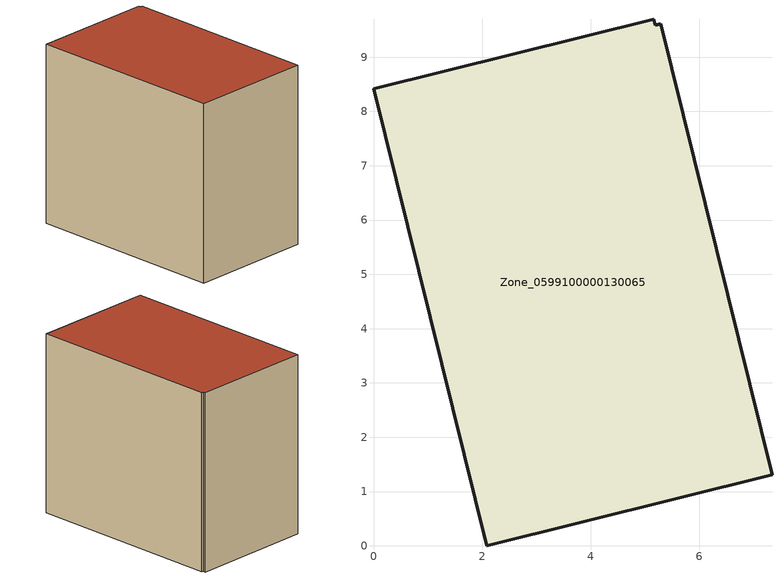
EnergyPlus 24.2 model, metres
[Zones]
Zone_0599100000130065
 floor ground (C_G): 5.29,9.62 7.34,1.31 2.09,0 0,8.42 5.16,9.7 5.19,9.59 z0
 wall outside (C_F): 2.09,0 7.34,1.31 5.29,9.62 5.19,9.59 5.16,9.7 0,8.42 2.09,0 z0:7.74
 roof outside (C_R): 7.34,1.31 5.29,9.62 5.19,9.59 5.16,9.7 0,8.42 2.09,0 z7.74
[BUILDING]
Pand.0599100000130065: North Axis=0; Terrain=City; Loads Convergence Tolerance Value=0.04; Temperature Convergence Tolerance Value=0.4; Solar Distribution=FullExterior; Maximum Number of Warmup Days=25; Minimum Number of Warmup Days=1
[Site:Location]
Rotterdam.The.Hague.AP_ZH_NLD Design_Conditions: Latitude=51.96; Longitude=4.45; Time Zone=1; Elevation=-4.5
[SITE:GROUNDTEMPERATURE:BUILDINGSURFACE]
18, 18, 18, 18, 18, 18, 18, 18, 18, 18, 18, 18
[MATERIAL] Thermal Absorptance=0.9; Solar Absorptance=0.7; Visible Absorptance=0.7
Name | Roughness | Thickness | Conductivity | Density | Specific Heat
G.TC.1975-1991 | MediumSmooth | 0.15 | 0.288461 | 540 | 1210
F.TC.1975-1991 | Rough | 0.3 | 0.230769 | 1920 | 840
R.TC.1975-1991 | MediumRough | 0.2 | 0.153846 | 1500 | 1000
[CONSTRUCTION]
C_G: G.TC.1975-1991
C_F: F.TC.1975-1991
C_R: R.TC.1975-1991
[ZONE]
Zone_0599100000130065: Type=1; Multiplier=1; Ceiling Height=Autocalculate; Volume=Autocalculate; Floor Area=autocalculate; Part of Total Floor Area=Yes
[ZONEINFILTRATION:DESIGNFLOWRATE]
Infil_Zone_0599100000130065: Zone or ZoneList or Space or SpaceList=Zone_0599100000130065; Schedule=AlwaysOn; Design Flow Rate Calculation Method=Flow/Area; Flow Rate per Floor Area=0.003; Constant Term Coefficient=1; Temperature Term Coefficient=0; Velocity Term Coefficient=0; Velocity Squared Term Coefficient=0
[HVACTEMPLATE:ZONE:IDEALLOADSAIRSYSTEM]
Zone_0599100000130065: Maximum Heating Supply Air Temperature=50; Minimum Cooling Supply Air Temperature=13; Maximum Heating Supply Air Humidity Ratio=0.0156; Minimum Cooling Supply Air Humidity Ratio=0.0077; Heating Limit=NoLimit; Cooling Limit=NoLimit; Dehumidification Control Type=ConstantSensibleHeatRatio; Cooling Sensible Heat Ratio=0.7; Dehumidification Setpoint=60; Humidification Control Type=None; Humidification Setpoint=30; Outdoor Air Method=None; Outdoor Air Flow Rate per Person=0.00944; Outdoor Air Flow Rate per Zone Floor Area=0; Outdoor Air Flow Rate per Zone=0; Demand Controlled Ventilation Type=None; Outdoor Air Economizer Type=NoEconomizer; Heat Recovery Type=None; Sensible Heat Recovery Effectiveness=0.7; Latent Heat Recovery Effectiveness=0.65
[ZONECONTROL:THERMOSTAT]
ThermostatControl_Zone_0599100000130065: Zone or ZoneList=Zone_0599100000130065; Control Type Schedule=DualSetpointControlType; Control 1=Thermostat_Zone_0599100000130065; Temperature Difference Between Cutout And Setpoint=0
[THERMOSTATSETPOINT:DUALSETPOINT]
Thermostat_Zone_0599100000130065: Heating Setpoint Temperature Schedule=HeatingSetpoint_Zone_0599100000130065; Cooling Setpoint Temperature Schedule=CoolingSetpoint_Zone_0599100000130065
[SCHEDULE:COMPACT]
HeatingSetpoint_Zone_0599100000130065: Through: 12/31, For: AllDays, Until: 24:00, 21
CoolingSetpoint_Zone_0599100000130065: Through: 12/31, For: AllDays, Until: 24:00, 24
DualSetpointControlType: Through: 12/31, For: AllDays, Until: 24:00, 4
AlwaysOn: Through: 12/31, For: AllDays, Until: 24:00, 1
